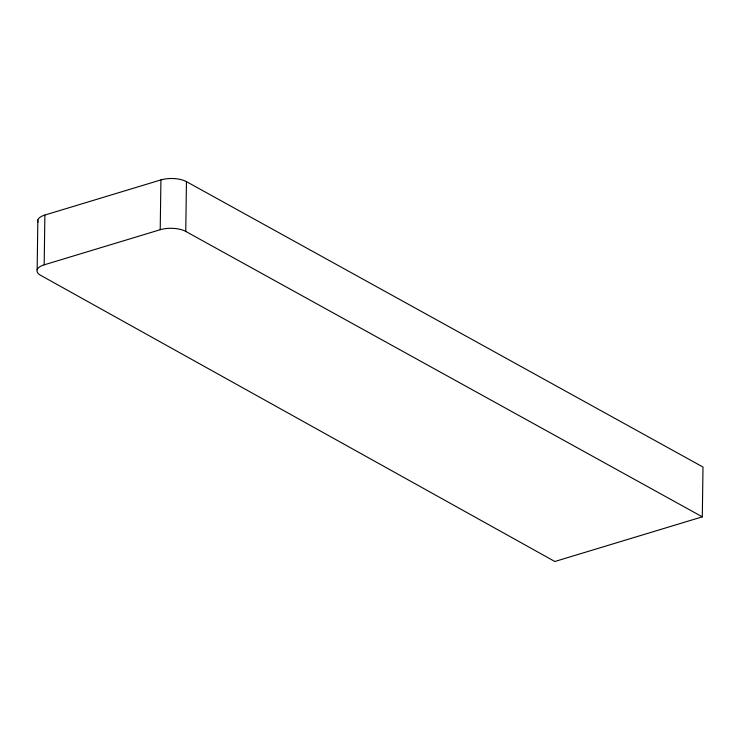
<?xml version="1.0" encoding="UTF-8"?>
<svg xmlns="http://www.w3.org/2000/svg" width="740" height="740" viewBox="0 0 740 740"><rect width="100%" height="100%" fill="white"/><g stroke="black" fill="none" stroke-linecap="round" stroke-linejoin="round"><path stroke-width="1.11" d="M37.157 269.739L37.851 219.947M44.178 264.837L44.872 215.044L160.913 179.913A18.232 7.53 0.8 0 1 186.452 181.633L703 467.051L702.306 516.844L554.843 561.494L40.709 275.354A18.232 7.53 0.8 0 1 44.178 264.837L160.219 229.705A18.232 7.53 0.8 0 1 185.758 231.435L702.306 516.844M160.219 229.705L160.913 179.913M185.758 231.435L186.452 181.633M37.962 222.259A18.232 7.53 0.8 0 1 44.872 215.044"/></g></svg>
